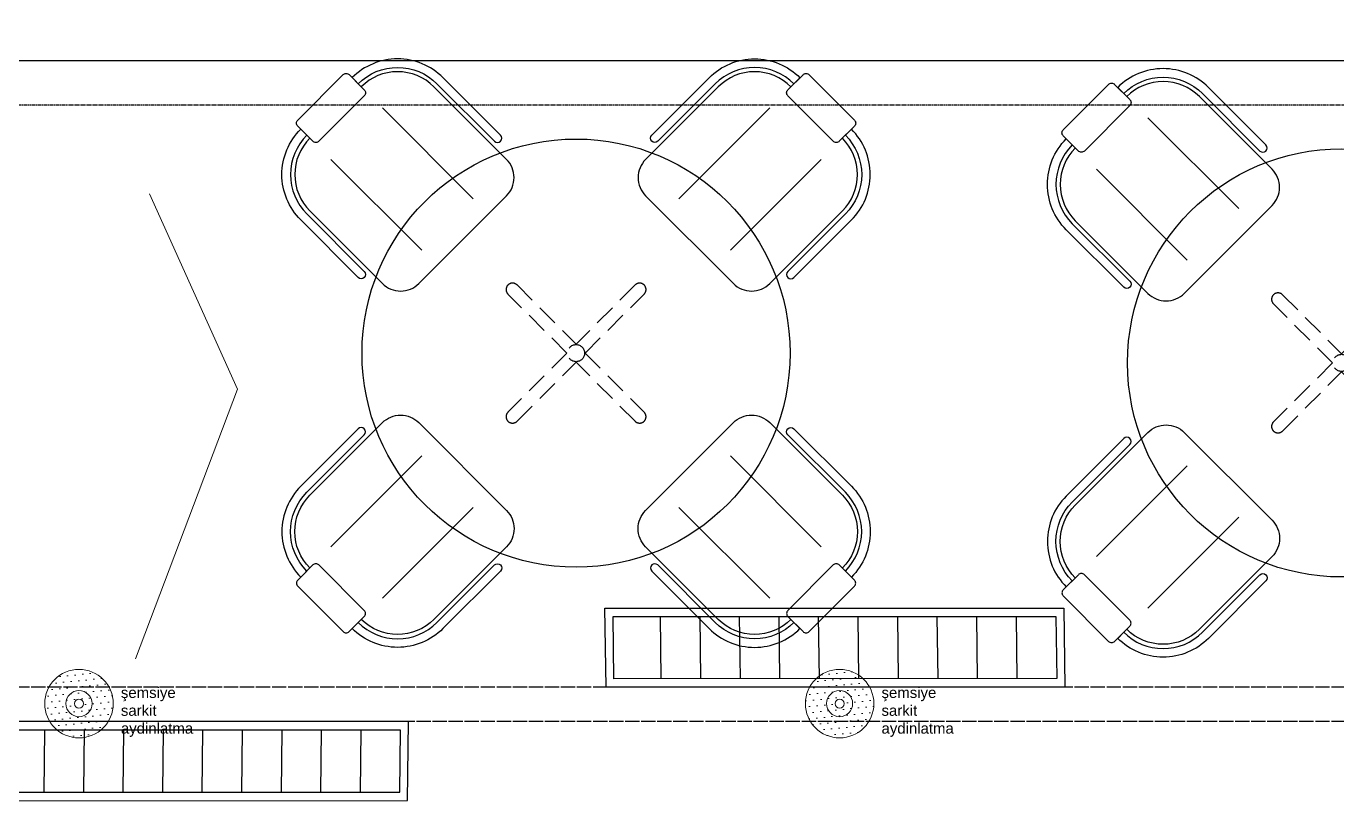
# Model space of a CAD drawing. Header units: millimetres. Extents: x 2562 to 7288, y 778 to 5635.
# Drawn here: x 4683.9 to 4990.1, y 1096.9 to 1278 of the extents above; entities that cross this region are included whole.
import ezdxf

# ---------------------------------------------------------------- set-up
doc = ezdxf.new("R2010")
doc.units = ezdxf.units.MM
for name, pattern in [('DASHDOT', [25.4, 12.7, -6.35, 0, -6.35]), ('DASHED', [0.75, 0.5, -0.25]), ('HIDDEN', [0.375, 0.25, -0.125]), ('x-ref_base plan 1$0$C2-A104-16$0$HIDDEN', [0.375, 0.25, -0.125])]:
    doc.linetypes.add(name, pattern=pattern)
for name, color, linetype in [('0-gnl-gor2', 6, 'Continuous'), ('0-gnl-gor5', 254, 'Continuous'), ('0-gnl-merdiven', 6, 'Continuous'), ('0-gnl-smbl-kesit', 6, 'DASHDOT'), ('0-gnl-ust', 191, 'HIDDEN'), ('BH-DO-NOTLAR', 12, 'Continuous')]:
    doc.layers.add(name, color=color, linetype=linetype)
doc.layers.add('MBDS-TEXT', color=7, linetype='Continuous', lineweight=9)
doc.layers.add('ONOFF_LI-11', color=7, linetype='Continuous', lineweight=0, true_color=0xcc33a1)
doc.layers.get('0-gnl-smbl-kesit').off()
doc.styles.get("Standard").update_dxf_attribs({"font": 'arial.ttf'})

# ---------------------------------------------------------------- blocks, each defined once
blk = doc.blocks.new('SECTION REF')
at = {"layer": 'MBDS-TEXT'}
blk.add_line((-5.336, 0), (-10.096, 4.76), dxfattribs=at)
at = {"layer": 'MBDS-TEXT', "linetype": 'DASHED', "ltscale": 10}
blk.add_line((-5.336, 0), (0, 0), dxfattribs=at)
blk = doc.blocks.new('x-ref_base plan 1$0$sandalye')
for points in [[(4690.04, 1399.53), (4690.04, 1418.53, -0.414214), (4705.04, 1433.53), (4705.04, 1431.53, 0.414214), (4692.04, 1418.53), (4692.04, 1399.53, -1)], [(4722.04, 1434.53, 0.414214), (4721.04, 1435.53), (4706.04, 1435.53, 0.414214), (4705.04, 1434.53), (4705.04, 1429.53, 0.414214), (4706.04, 1428.53), (4721.04, 1428.53, 0.414214), (4722.04, 1429.53)], [(4737.04, 1399.53), (4737.04, 1418.53, 0.414214), (4722.04, 1433.53), (4722.04, 1431.53, -0.414214), (4735.04, 1418.53), (4735.04, 1399.53, 1)]]:
    blk.add_lwpolyline(points, format="xyb", close=True)
blk.add_lwpolyline([(4722.04, 1430.53, -0.414214), (4734.04, 1418.53), (4734.04, 1394.53, -0.414214), (4728.04, 1388.53), (4699.04, 1388.53, -0.414214), (4693.04, 1394.53), (4693.04, 1418.53, -0.414214), (4705.04, 1430.53)], format="xyb")
for points in [[(4705.04, 1423.53), (4705.04, 1393.53)], [(4722.04, 1423.53), (4722.04, 1393.53)]]:
    blk.add_lwpolyline(points)
blk.add_arc((4736.04, 1399.53), 1, 180, 0)
blk = doc.blocks.new('FU12')
at = {"linetype": 'x-ref_base plan 1$0$C2-A104-16$0$HIDDEN', "ltscale": 20}
for points in [[(-2.12, 0), (-15.91, 13.79, -0.414214), (-15.91, 15.91), (-15.91, 15.91, -0.414214), (-13.79, 15.91), (0, 2.12)], [(2.12, 0), (15.91, 13.79, 0.414214), (15.91, 15.91), (15.91, 15.91, 0.414214), (13.79, 15.91), (0, 2.12)], [(-2.12, 0), (-15.91, -13.79, 0.414214), (-15.91, -15.91), (-15.91, -15.91, 0.414214), (-13.79, -15.91), (0, -2.12)], [(2.12, 0), (15.91, -13.79, -0.414214), (15.91, -15.91), (15.91, -15.91, -0.414214), (13.79, -15.91), (0, -2.12)]]:
    blk.add_lwpolyline(points, format="xyb", dxfattribs=at)
blk.add_circle((0, 0), 50)
blk.add_circle((0, 0), 2, dxfattribs=at)
blk = doc.blocks.new('150327 OUTDOR')
at = {"xscale": -1}
for p, rotation in [((-47385.86, -18366.96, -6.7), 44.99999999999967), ((-49296.54, -25032.92, -6.7), 315), ((-47207.02, -18369.25, -6.7), 44.99999999999967)]:
    blk.add_blockref('x-ref_base plan 1$0$sandalye', p, dxfattribs=dict(at, rotation=rotation))
for p in [(-51674.18, -20744.6, -6.7), (-51495.34, -20746.88, -6.7)]:
    blk.add_blockref('FU12', p)
for p, rotation in [((-47385.86, -23122.23, -6.7), 135), ((-49296.54, -16456.28, -6.7), 225.0000000000003), ((-47207.02, -23124.52, -6.7), 135)]:
    blk.add_blockref('x-ref_base plan 1$0$sandalye', p, dxfattribs=dict(rotation=rotation))
blk = doc.blocks.new('ısıtıcı')
at = {"color": 30, "ltscale": 3}
for p, q in [((-72116.35, -19047.41), (-72116.38, -19032.91)), ((-72106.35, -19047.39), (-72106.38, -19032.89)), ((-72096.35, -19047.36), (-72096.38, -19032.86)), ((-72086.35, -19047.34), (-72086.38, -19032.84)), ((-72076.35, -19047.32), (-72076.38, -19032.82)), ((-72066.35, -19047.3), (-72066.38, -19032.8)), ((-72056.35, -19047.27), (-72056.38, -19032.77)), ((-72046.35, -19047.25), (-72046.38, -19032.75)), ((-72036.35, -19047.23), (-72036.38, -19032.73)), ((-72026.35, -19047.21), (-72026.38, -19032.71))]:
    blk.add_line(p, q, dxfattribs=at)
for points in [[(-72014.39, -19030.68), (-72014.34, -19049.18), (-72130.34, -19049.44), (-72130.39, -19030.94)], [(-72016.38, -19032.68), (-72016.35, -19047.18), (-72128.35, -19047.44), (-72128.38, -19032.94)]]:
    blk.add_lwpolyline(points, close=True, dxfattribs=at)
blk = doc.blocks.new('semsiye sarkit ayd')
at = {"layer": 'ONOFF_LI-11', "ltscale": 3, "true_color": 0xf4cd0b}
h = blk.add_hatch(dxfattribs=at)
h.set_pattern_fill('DOTS', color=40, angle=122.1836)
h.set_pattern_definition([(122.1835691, (73043.6063, 16566.442), (-1.7663521, -0.173768728), [0, -1.5875])])
edge = h.paths.add_edge_path()
edge.add_arc((-50732.24, -20841.53), 8, 0, 360)
h.paths.add_polyline_path([(-50733.58, -20841.26), (-50732.42, -20842.98), (-50730.66, -20841.63), (-50732.06, -20840.06)], flags=16)
at = {"layer": 'ONOFF_LI-11', "color": 40, "ltscale": 3, "true_color": 0xf4cd0b}
for radius in [8, 3.05, 1.05]:
    blk.add_circle((-50732.24, -20841.53, 1382.9), radius, dxfattribs=at)
at = {"layer": 'ONOFF_LI-11', "color": 40, "ltscale": 3, "true_color": 0xf4cd0b, "insert": (-50722.45, -20837.71, 674.77), "char_height": 2.5, "attachment_point": 1}
blk.add_mtext_dynamic_manual_height_columns('şemsiye\\Psarkit \\Paydinlatma', width=17.9411, gutter_width=12.5, heights=[0], dxfattribs=at)

msp = doc.modelspace()

# ---------------------------------------------------------------- linework, layer by layer
at = {"layer": '0-gnl-gor5', "linetype": 'HIDDEN', "ltscale": 5}
for p, q in [((6030.67, 1123.62), (4268.29, 1123.62, -730.38)), ((6030.67, 1115.62), (4268.29, 1115.62, -730.38))]:
    msp.add_line(p, q, dxfattribs=at)
at = {"layer": '0-gnl-merdiven'}
msp.add_line((4601.29, 1270.02), (5212.59, 1270.02), dxfattribs=at)
at = {"layer": '0-gnl-ust', "ltscale": 0.4}
msp.add_line((4262.29, 1259.62, -730.38), (6036.67, 1259.62), dxfattribs=at)
at = {"layer": 'BH-DO-NOTLAR', "linetype": 'HIDDEN', "ltscale": 10}
for p, q in [((5123.39, 1123.62), (4265.29, 1123.62, -730.38)), ((5123.39, 1115.62), (4265.29, 1115.62, -730.38))]:
    msp.add_line(p, q, dxfattribs=at)

# ---------------------------------------------------------------- block references
at = {"color": 12, "extrusion": (-0.382623, -0.034444, 0.923262), "rotation": 85.12113851530263}
msp.add_blockref('ısıtıcı', (-13532.78, 77820.88, -2346.18), dxfattribs=at)
at = {"color": 12, "extrusion": (-0.382694, 0.028682, 0.92343), "xscale": -1, "rotation": 274.0880106665838}
msp.add_blockref('ısıtıcı', (12397.67, 77307.46, -2275.9), dxfattribs=at)
at = {"layer": '0-gnl-gor2'}
msp.add_blockref('150327 OUTDOR', (56486.51, 21946.25), dxfattribs=at)
at = {"layer": '0-gnl-smbl-kesit', "xscale": 10, "yscale": 10, "zscale": 10, "rotation": 114.2830583131896}
msp.add_blockref('SECTION REF', (4711.28, 1241.89), dxfattribs=at)
at = {"layer": 'ONOFF_LI-11'}
for p in [(55428.44, 21961.32, -1382.9), (55606.14, 21961.32, -1382.9)]:
    msp.add_blockref('semsiye sarkit ayd', p, dxfattribs=at)

doc.saveas('drawing.dxf')
